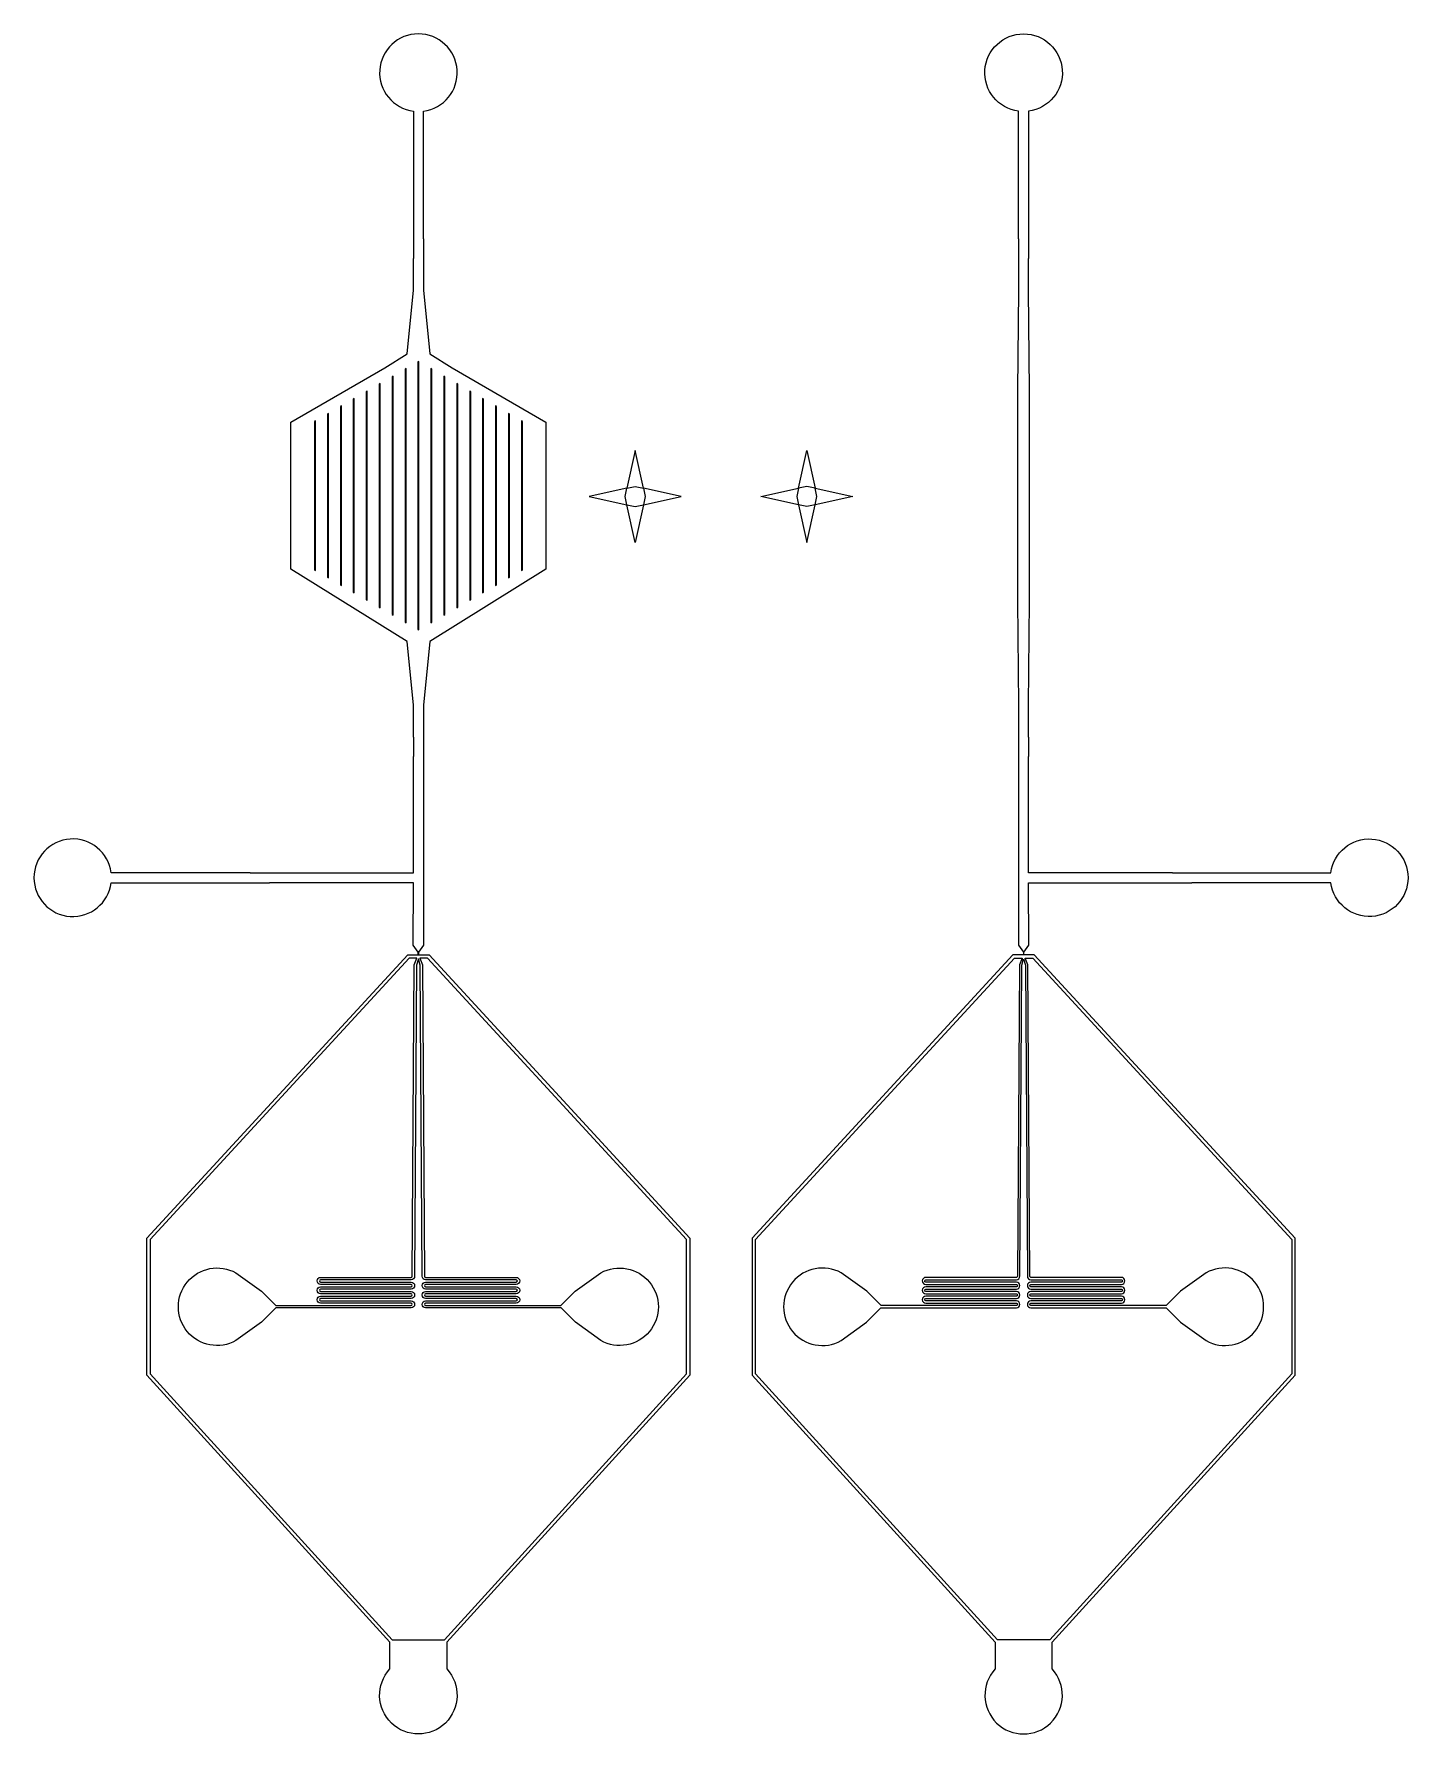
# Model space of a CAD drawing. Header units: inches. Extents: x -20.5 to 20.5, y -21.6 to 29.
import ezdxf

# ---------------------------------------------------------------- set-up
doc = ezdxf.new("R2010")
doc.units = ezdxf.units.IN
doc.header["$MEASUREMENT"] = 0

msp = doc.modelspace()

# ---------------------------------------------------------------- linework, layer by layer
for p, q in [((-9.172, 22.937), (-9.172, 22.359)), ((-8.872, 22.937), (-8.872, 22.359)), ((8.872, 22.937), (8.872, 22.359)), ((9.172, 22.937), (9.172, 22.359)), ((-9.392, 11.499), (-9.392, 19.072)), ((-9.172, 8.091), (-9.172, 7.513)), ((-8.872, 8.091), (-8.872, 7.513)), ((8.872, 8.091), (8.872, 7.513)), ((9.172, 8.091), (9.172, 7.513)), ((-14.039, 4.047), (-13.461, 4.047)), ((-14.039, 3.747), (-13.461, 3.746)), ((13.461, 4.047), (14.039, 4.047)), ((13.461, 3.746), (14.039, 3.747))]:
    msp.add_line(p, q)
for points in [[(-8.872, 22.937), (-8.872, 26.746, 15.360328), (-9.172, 26.746), (-9.172, 22.937)], [(8.872, 22.937), (8.872, 26.746, -15.360328), (9.172, 26.746), (9.172, 22.937)], [(-8.872, 7.513), (-8.875, 1.883), (-9.022, 1.674), (-9.022, 1.604), (-8.706, 1.604), (-0.925, -6.851), (-0.925, -10.929), (-8.176, -18.891), (-8.176, -19.687, -2.283917), (-9.873, -19.687), (-9.873, -18.891), (-17.125, -10.929), (-17.125, -6.851), (-9.343, 1.604), (-9.027, 1.604), (-9.027, 1.674), (-9.175, 1.883), (-9.174, 3.747), (-13.461, 3.746)], [(8.872, 7.513), (8.875, 1.883), (9.022, 1.674), (9.022, 1.604), (8.706, 1.604), (0.925, -6.851), (0.925, -10.929), (8.176, -18.891), (8.176, -19.687, 2.283917), (9.873, -19.687), (9.873, -18.891), (17.125, -10.929), (17.125, -6.851), (9.343, 1.604), (9.027, 1.604), (9.027, 1.674), (9.175, 1.883), (9.174, 3.747), (13.461, 3.746)], [(-14.039, 4.047), (-18.185, 4.047, 15.344251), (-18.185, 3.747), (-14.039, 3.747)], [(14.039, 4.047), (18.185, 4.047, -15.344251), (18.185, 3.747), (14.039, 3.747)], [(-4.936, -8.926), (-8.807, -8.925, -1), (-8.807, -8.715), (-6.108, -8.715, 1), (-6.108, -8.645), (-8.807, -8.645, -1), (-8.807, -8.435), (-6.108, -8.435, 1), (-6.108, -8.365), (-8.807, -8.365, -1), (-8.807, -8.155), (-6.108, -8.155, 1), (-6.108, -8.085), (-8.807, -8.085, -0.414214), (-8.912, -7.98), (-8.971, 1.291), (-9.025, 1.479), (-9.075, 1.291), (-9.135, -7.98, -0.414214), (-9.24, -8.085), (-11.939, -8.085, 1), (-11.939, -8.155), (-9.24, -8.155, -1), (-9.24, -8.365), (-11.939, -8.365, 1), (-11.939, -8.435), (-9.24, -8.435, -1), (-9.24, -8.645), (-11.939, -8.645, 1), (-11.939, -8.715), (-9.24, -8.715, -1), (-9.24, -8.925), (-13.111, -8.925), (-13.277, -8.925), (-13.704, -9.352), (-14.466, -9.901, -1.695798), (-14.466, -7.879), (-13.702, -8.429), (-13.277, -8.855), (-13.111, -8.855), (-9.24, -8.855, 0.999885), (-9.24, -8.785), (-11.939, -8.785, -1), (-11.939, -8.575), (-9.24, -8.575, 1), (-9.24, -8.505), (-11.939, -8.505, -1), (-11.939, -8.295), (-9.24, -8.295, 1), (-9.24, -8.225), (-11.939, -8.225, -1), (-11.939, -8.015), (-9.24, -8.015, 0.414214), (-9.205, -7.98), (-9.145, 1.3), (-9.065, 1.504), (-9.299, 1.504), (-17.025, -6.89), (-17.025, -10.89), (-9.802, -18.82), (-8.247, -18.82), (-1.025, -10.89), (-1.025, -6.89), (-8.75, 1.504), (-8.985, 1.504), (-8.901, 1.3), (-8.842, -7.98, 0.414214), (-8.807, -8.015), (-6.108, -8.015, -1), (-6.108, -8.225), (-8.807, -8.225, 1), (-8.807, -8.295), (-6.108, -8.295, -1), (-6.108, -8.505), (-8.807, -8.505, 1), (-8.807, -8.575), (-6.108, -8.575, -1), (-6.108, -8.785), (-8.807, -8.785, 0.999885), (-8.807, -8.855), (-4.936, -8.856), (-4.771, -8.856), (-4.346, -8.43), (-3.582, -7.88, -1.695798), (-3.582, -9.901), (-4.343, -9.353), (-4.77, -8.926), (-4.936, -8.926)], [(4.936, -8.926), (8.807, -8.925, 1), (8.807, -8.715), (6.108, -8.715, -1), (6.108, -8.645), (8.807, -8.645, 1), (8.807, -8.435), (6.108, -8.435, -1), (6.108, -8.365), (8.807, -8.365, 1), (8.807, -8.155), (6.108, -8.155, -1), (6.108, -8.085), (8.807, -8.085, 0.414214), (8.912, -7.98), (8.971, 1.291), (9.025, 1.479), (9.075, 1.291), (9.135, -7.98, 0.414214), (9.24, -8.085), (11.939, -8.085, -1), (11.939, -8.155), (9.24, -8.155, 1), (9.24, -8.365), (11.939, -8.365, -1), (11.939, -8.435), (9.24, -8.435, 1), (9.24, -8.645), (11.939, -8.645, -1), (11.939, -8.715), (9.24, -8.715, 1), (9.24, -8.925), (13.111, -8.925), (13.277, -8.925), (13.704, -9.352), (14.466, -9.901, 1.695798), (14.466, -7.879), (13.702, -8.429), (13.277, -8.855), (13.111, -8.855), (9.24, -8.855, -0.999885), (9.24, -8.785), (11.939, -8.785, 1), (11.939, -8.575), (9.24, -8.575, -1), (9.24, -8.505), (11.939, -8.505, 1), (11.939, -8.295), (9.24, -8.295, -1), (9.24, -8.225), (11.939, -8.225, 1), (11.939, -8.015), (9.24, -8.015, -0.414214), (9.205, -7.98), (9.145, 1.3), (9.065, 1.504), (9.299, 1.504), (17.025, -6.89), (17.025, -10.89), (9.802, -18.82), (8.247, -18.82), (1.025, -10.89), (1.025, -6.89), (8.75, 1.504), (8.985, 1.504), (8.901, 1.3), (8.842, -7.98, -0.414214), (8.807, -8.015), (6.108, -8.015, 1), (6.108, -8.225), (8.807, -8.225, -1), (8.807, -8.295), (6.108, -8.295, 1), (6.108, -8.505), (8.807, -8.505, -1), (8.807, -8.575), (6.108, -8.575, 1), (6.108, -8.785), (8.807, -8.785, -0.999885), (8.807, -8.855), (4.936, -8.856), (4.771, -8.856), (4.346, -8.43), (3.582, -7.88, 1.695798), (3.582, -9.901), (4.343, -9.353), (4.77, -8.926), (4.936, -8.926)]]:
    msp.add_lwpolyline(points, format="xyb")
for points in [[(-9.172, 8.091), (-9.171, 9.038), (-9.355, 10.94), (-12.822, 13.091), (-12.822, 17.48), (-10.022, 19.096), (-9.355, 19.51), (-9.171, 21.412), (-9.172, 22.359)], [(-8.872, 22.359), (-8.871, 21.413), (-8.687, 19.51), (-8.021, 19.096), (-5.221, 17.48), (-5.221, 13.091), (-8.687, 10.94), (-8.871, 9.037), (-8.872, 8.091)], [(8.872, 22.359), (8.871, 21.413), (8.87, 21.401), (8.844, 18.431), (8.844, 17.955), (8.844, 12.616), (8.844, 12.14), (8.871, 9.037), (8.872, 8.091)], [(9.172, 8.091), (9.171, 9.038), (9.2, 12.14), (9.2, 12.616), (9.2, 17.955), (9.2, 18.431), (9.173, 21.399), (9.171, 21.412), (9.172, 22.359)], [(9.171, 21.527), (9.171, 21.533)], [(-9.392, 19.072), (-9.422, 19.054), (-9.422, 11.517), (-9.392, 11.499)], [(-13.461, 4.047), (-9.174, 4.047), (-9.172, 7.513)], [(13.461, 4.047), (9.174, 4.047), (9.172, 7.513)]]:
    msp.add_lwpolyline(points)
for points in [[(-9.036, 11.294), (-9.021, 11.285), (-9.006, 11.294), (-9.006, 19.277), (-9.021, 19.285), (-9.036, 19.277)], [(-9.777, 18.849), (-9.807, 18.832), (-9.807, 11.739), (-9.777, 11.722)], [(-8.621, 11.517), (-8.621, 19.054), (-8.651, 19.072), (-8.651, 11.499)], [(-8.265, 11.722), (-8.235, 11.739), (-8.235, 18.832), (-8.265, 18.849)], [(-10.578, 18.387), (-10.578, 12.184), (-10.548, 12.167), (-10.548, 18.404)], [(-10.193, 18.609), (-10.193, 11.962), (-10.163, 11.945), (-10.163, 18.626)], [(-7.85, 11.962), (-7.85, 18.609), (-7.88, 18.626), (-7.88, 11.945)], [(-7.464, 12.184), (-7.464, 18.387), (-7.494, 18.404), (-7.494, 12.167)], [(-11.735, 17.719), (-11.735, 12.852), (-11.705, 12.835), (-11.705, 17.736)], [(-11.349, 17.941), (-11.349, 12.63), (-11.319, 12.612), (-11.319, 17.959)], [(-10.964, 18.164), (-10.964, 12.407), (-10.934, 12.39), (-10.934, 18.181)], [(-7.079, 12.407), (-7.079, 18.164), (-7.109, 18.181), (-7.109, 12.39)], [(-6.693, 12.63), (-6.693, 17.941), (-6.723, 17.959), (-6.723, 12.612)], [(-6.308, 12.852), (-6.308, 17.719), (-6.338, 17.736), (-6.338, 12.835)], [(-12.12, 17.496), (-12.12, 13.075), (-12.09, 13.057), (-12.09, 17.514)], [(-5.922, 13.075), (-5.922, 17.496), (-5.952, 17.514), (-5.952, 13.057)], [(-2.56, 16.636), (-2.807, 15.508), (-2.56, 15.561), (-2.314, 15.508)], [(2.56, 16.636), (2.807, 15.508), (2.56, 15.561), (2.314, 15.508)], [(-3.935, 15.261), (-2.807, 15.015), (-2.86, 15.261), (-2.807, 15.508)], [(-2.26, 15.261), (-2.314, 15.015), (-1.185, 15.261), (-2.314, 15.508)], [(2.26, 15.261), (2.314, 15.015), (1.185, 15.261), (2.314, 15.508)], [(3.935, 15.261), (2.807, 15.015), (2.86, 15.261), (2.807, 15.508)], [(-2.807, 15.015), (-2.56, 14.961), (-2.314, 15.015), (-2.56, 13.886)], [(2.807, 15.015), (2.56, 14.961), (2.314, 15.015), (2.56, 13.886)]]:
    msp.add_lwpolyline(points, close=True)

doc.saveas('drawing.dxf')
